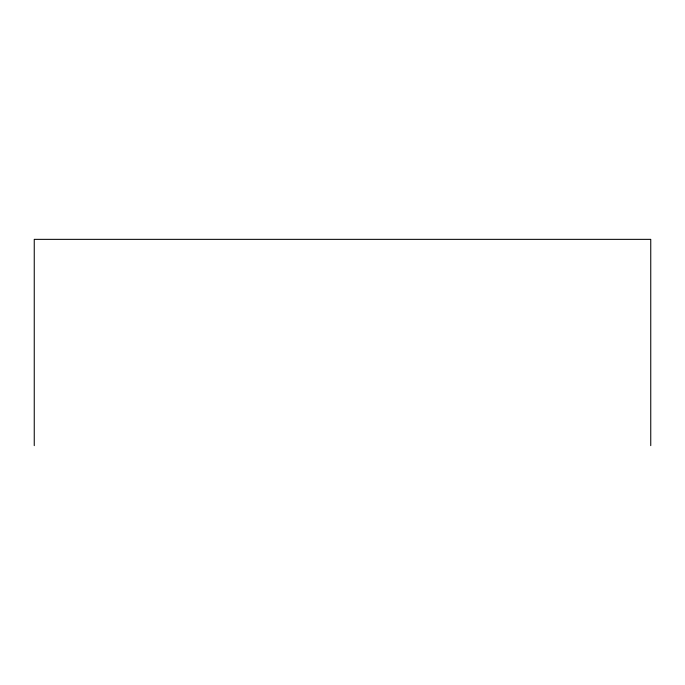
<?xml version="1.0" encoding="UTF-8"?>
<svg xmlns="http://www.w3.org/2000/svg" width="685" height="685" viewBox="0 0 685 685"><rect width="100%" height="100%" fill="white"/><g stroke="black" fill="none" stroke-linecap="round" stroke-linejoin="round"><path stroke-width="1.03" d="M650.75 445.644L650.75 239.356L34.25 239.356L34.25 445.644"/></g></svg>
